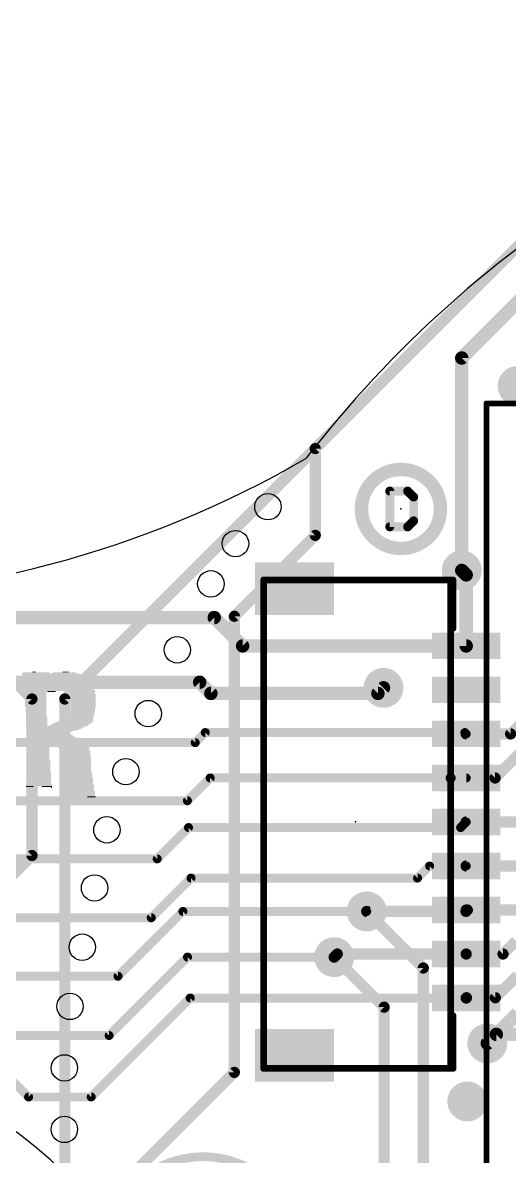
# Model space of a CAD drawing. Extents: x -59 to 59, y -28 to 22.
# Drawn here: x 5.5 to 16.56, y -5.69 to 20.07 of the extents above; entities that cross this region are included whole.
import ezdxf

# ---------------------------------------------------------------- set-up
doc = ezdxf.new("R2010")
doc.units = 0
for name, color, linetype in [('1', 12, 'CONTINUOUS'), ('16', 5, 'CONTINUOUS'), ('18', 110, 'CONTINUOUS'), ('20', 4, 'CONTINUOUS'), ('200', 132, 'CONTINUOUS'), ('21', 40, 'CONTINUOUS'), ('22', 6, 'CONTINUOUS'), ('23', 53, 'CONTINUOUS'), ('51', 253, 'CONTINUOUS')]:
    doc.layers.add(name, color=color, linetype=linetype)

# ---------------------------------------------------------------- blocks, each defined once
blk = doc.blocks.new('RECT')
blk.add_solid([(-0.5, -0.5), (0.5, -0.5), (-0.5, 0.5), (0.5, 0.5)])
blk = doc.blocks.new('ROUNDV')
at = {"const_width": 0.5}
blk.add_lwpolyline([(0, -0.25, 1), (0, 0.25, 1), (0, -0.25)], format="xyb", dxfattribs=at)

msp = doc.modelspace()

# ---------------------------------------------------------------- linework, layer by layer
at = {"layer": '1'}
for points, const_width in [([(12.1506, 10.3886), (21.701, 19.939)], 0.254), ([(12.1506, 8.4168), (12.1506, 10.3886)], 0.254), ([(10.3124, 6.5786), (12.1506, 8.4168)], 0.254), ([(15.579, 7.519), (15.478, 7.62)], 0.3048), ([(15.579, 5.905), (15.579, 7.519)], 0.3048), ([(-9.91, 6.5492), (9.8552, 6.5492)], 0.3048), ([(9.8552, 6.5492), (10.4994, 5.905)], 0.3048), ([(10.3124, -3.7846), (10.3124, 6.5786)], 0.254), ([(10.4994, 5.905), (15.579, 5.905)], 0.3048), ([(-9.017, 5.08), (9.525, 5.08)], 0.3048), ([(9.525, 5.08), (9.779, 4.826)], 0.3048), ([(9.779, 4.826), (13.573, 4.826)], 0.3048), ([(13.573, 4.826), (13.7, 4.953)], 0.3048), ([(17.3322, 4.0016), (16.2356, 2.905)], 0.254), ([(16.875, 4.191), (16.589, 3.905)], 0.254), ([(9.4234, 3.7084), (9.652, 3.937)], 0.2032), ([(9.652, 3.937), (15.547, 3.937)], 0.2032), ([(15.547, 3.937), (15.579, 3.905)], 0.2032), ([(16.589, 3.905), (15.579, 3.905)], 0.254), ([(-9.8806, 3.7084), (9.4234, 3.7084)], 0.2032), ([(9.2456, 2.3876), (9.763, 2.905)], 0.2032), ([(9.763, 2.905), (15.24, 2.905)], 0.2032), ([(16.2356, 2.905), (15.24, 2.905)], 0.254), ([(15.24, 2.905), (15.579, 2.905)], 0.2032), ([(-10.3886, 2.3876), (9.2456, 2.3876)], 0.2032), ([(8.5598, 1.0668), (9.271, 1.778)], 0.2032), ([(9.271, 1.778), (15.452, 1.778)], 0.2032), ([(15.452, 1.778), (15.579, 1.905)], 0.2032), ([(15.579, 1.905), (16.748, 1.905)], 0.254), ([(-9.7028, 1.0668), (8.5598, 1.0668)], 0.2032), ([(15.579, 0.905), (17.1014, 0.905)], 0.254), ([(14.474, 0.631), (14.748, 0.905)], 0.2032), ([(14.748, 0.905), (15.579, 0.905)], 0.2032), ([(8.4248, -0.2714), (9.3273, 0.631)], 0.2032), ([(9.3273, 0.631), (14.474, 0.631)], 0.2032), ([(13.319, -0.127), (15.573, -0.127)], 0.254), ([(15.573, -0.127), (15.605, -0.095)], 0.254), ([(15.579, -0.095), (15.605, -0.095)], 0.254), ([(15.605, -0.095), (17.351, -0.095)], 0.254), ([(-9.3138, -0.2714), (8.4248, -0.2714)], 0.2032), ([(7.6708, -1.6002), (9.144, -0.127)], 0.2032), ([(9.144, -0.127), (13.319, -0.127)], 0.2032), ([(16.415, -1.095), (16.7132, -0.7968)], 0.254), ([(12.6502, -1.095), (12.5796, -1.1656)], 0.254), ([(15.579, -1.095), (12.6502, -1.095)], 0.254), ([(15.579, -1.095), (16.415, -1.095)], 0.254), ([(7.4676, -2.9464), (9.2484, -1.1656)], 0.2032), ([(9.2484, -1.1656), (12.5796, -1.1656)], 0.2032), ([(-8.5598, -1.6002), (7.6708, -1.6002)], 0.2032), ([(16.748, -1.5802), (16.24, -2.0882)], 0.254), ([(7.0612, -4.3434), (9.3096, -2.095)], 0.2032), ([(9.3096, -2.095), (15.579, -2.095)], 0.2032), ([(15.579, -2.095), (15.5858, -2.0882)], 0.254), ([(15.5858, -2.0882), (16.24, -2.0882)], 0.254), ([(4.1148, -2.8194), (5.6388, -4.3434)], 0.2032), ([(16.2626, -2.921), (16.058, -3.1256)], 0.3048), ([(17.6125, -2.921), (16.2626, -2.921)], 0.3048), ([(5.207, -2.9464), (7.4676, -2.9464)], 0.2032), ([(6.4008, -7.6962), (10.3124, -3.7846)], 0.254), ([(5.6388, -4.3434), (7.0612, -4.3434)], 0.2032)]:
    msp.add_lwpolyline(points, dxfattribs=dict(at, const_width=const_width))
for points, const_width in [([(12.2141, 10.3886, 1), (12.0871, 10.3886)], 0.127), ([(12.1057, 10.4335, 1), (12.1955, 10.3437)], 0.127), ([(12.1955, 8.3719, 1), (12.1057, 8.4617)], 0.127), ([(12.0871, 8.4168, 1), (12.2141, 8.4168)], 0.127), ([(15.5319, 7.6739, 1), (15.4241, 7.5661)], 0.1524), ([(15.6552, 7.519, 1), (15.5028, 7.519)], 0.1524), ([(15.5251, 7.4651, 1), (15.6329, 7.5729)], 0.1524), ([(9.9091, 6.6031, 1), (9.8013, 6.4953)], 0.1524), ([(9.8552, 6.473, 1), (9.8552, 6.6254)], 0.1524), ([(10.3759, 6.5786, 1), (10.2489, 6.5786)], 0.127), ([(10.2675, 6.6235, 1), (10.3573, 6.5337)], 0.127), ([(10.4994, 5.9812, 1), (10.4994, 5.8288)], 0.1524), ([(10.4455, 5.8511, 1), (10.5533, 5.9589)], 0.1524), ([(15.5028, 5.905, 1), (15.6552, 5.905)], 0.1524), ([(15.579, 5.8288, 1), (15.579, 5.9812)], 0.1524), ([(9.5789, 5.1339, 1), (9.4711, 5.0261)], 0.1524), ([(9.525, 5.0038, 1), (9.525, 5.1562)], 0.1524), ([(9.779, 4.9022, 1), (9.779, 4.7498)], 0.1524), ([(9.7251, 4.7721, 1), (9.8329, 4.8799)], 0.1524), ([(13.5191, 4.8799, 1), (13.6269, 4.7721)], 0.1524), ([(13.573, 4.7498, 1), (13.573, 4.9022)], 0.1524), ([(13.7539, 4.8991, 1), (13.6461, 5.0069)], 0.1524), ([(9.652, 3.9878, 1), (9.652, 3.8862)], 0.1016), ([(9.6879, 3.9011, 1), (9.6161, 3.9729)], 0.1016), ([(15.5829, 3.9729, 1), (15.5111, 3.9011)], 0.1016), ([(15.579, 3.9685, 1), (15.579, 3.8415)], 0.127), ([(15.5431, 3.8691, 1), (15.6149, 3.9409)], 0.1016), ([(15.547, 3.8862, 1), (15.547, 3.9878)], 0.1016), ([(16.5441, 3.9499, 1), (16.6339, 3.8601)], 0.127), ([(16.589, 3.8415, 1), (16.589, 3.9685)], 0.127), ([(9.3875, 3.7443, 1), (9.4593, 3.6725)], 0.1016), ([(9.4234, 3.6576, 1), (9.4234, 3.7592)], 0.1016), ([(9.763, 2.9558, 1), (9.763, 2.8542)], 0.1016), ([(9.7989, 2.8691, 1), (9.7271, 2.9409)], 0.1016), ([(15.24, 2.9685, 1), (15.24, 2.8415)], 0.127), ([(15.24, 2.9558, 1), (15.24, 2.8542)], 0.1016), ([(15.24, 2.8542, 1), (15.24, 2.9558)], 0.1016), ([(15.579, 2.8542, 1), (15.579, 2.9558)], 0.1016), ([(16.1907, 2.9499, 1), (16.2805, 2.8601)], 0.127), ([(16.2356, 2.8415, 1), (16.2356, 2.9685)], 0.127), ([(9.2097, 2.4235, 1), (9.2815, 2.3517)], 0.1016), ([(9.2456, 2.3368, 1), (9.2456, 2.4384)], 0.1016), ([(9.271, 1.8288, 1), (9.271, 1.7272)], 0.1016), ([(9.3069, 1.7421, 1), (9.2351, 1.8139)], 0.1016), ([(15.4161, 1.8139, 1), (15.4879, 1.7421)], 0.1016), ([(15.452, 1.7272, 1), (15.452, 1.8288)], 0.1016), ([(15.579, 1.9685, 1), (15.579, 1.8415)], 0.127), ([(15.6149, 1.8691, 1), (15.5431, 1.9409)], 0.1016), ([(8.5239, 1.1027, 1), (8.5957, 1.0309)], 0.1016), ([(8.5598, 1.016, 1), (8.5598, 1.1176)], 0.1016), ([(15.579, 0.9685, 1), (15.579, 0.8415)], 0.127), ([(14.748, 0.9558, 1), (14.748, 0.8542)], 0.1016), ([(14.7839, 0.8691, 1), (14.7121, 0.9409)], 0.1016), ([(15.579, 0.8542, 1), (15.579, 0.9558)], 0.1016), ([(9.3273, 0.6818, 1), (9.3273, 0.5802)], 0.1016), ([(9.3632, 0.5951, 1), (9.2913, 0.6669)], 0.1016), ([(14.4381, 0.6669, 1), (14.5099, 0.5951)], 0.1016), ([(14.474, 0.5802, 1), (14.474, 0.6818)], 0.1016), ([(13.319, -0.0635, 1), (13.319, -0.1905)], 0.127), ([(15.579, -0.0315, 1), (15.579, -0.1585)], 0.127), ([(15.605, -0.0315, 1), (15.605, -0.1585)], 0.127), ([(15.6499, -0.1399, 1), (15.5601, -0.0501)], 0.127), ([(15.573, -0.1905, 1), (15.573, -0.0635)], 0.127), ([(15.605, -0.1585, 1), (15.605, -0.0315)], 0.127), ([(8.3889, -0.2355, 1), (8.4608, -0.3074)], 0.1016), ([(8.4248, -0.3222, 1), (8.4248, -0.2206)], 0.1016), ([(9.144, -0.0762, 1), (9.144, -0.1778)], 0.1016), ([(9.1799, -0.1629, 1), (9.1081, -0.0911)], 0.1016), ([(13.319, -0.1778, 1), (13.319, -0.0762)], 0.1016), ([(15.5281, -0.0821, 1), (15.6179, -0.1719)], 0.127), ([(12.6502, -1.0315, 1), (12.6502, -1.1585)], 0.127), ([(12.6951, -1.1399, 1), (12.6053, -1.0501)], 0.127), ([(15.579, -1.0315, 1), (15.579, -1.1585)], 0.127), ([(15.579, -1.1585, 1), (15.579, -1.0315)], 0.127), ([(16.3701, -1.0501, 1), (16.4599, -1.1399)], 0.127), ([(16.415, -1.1585, 1), (16.415, -1.0315)], 0.127), ([(9.2484, -1.1148, 1), (9.2484, -1.2164)], 0.1016), ([(9.2843, -1.2015, 1), (9.2125, -1.1297)], 0.1016), ([(12.5347, -1.1207, 1), (12.6245, -1.2105)], 0.127), ([(12.5796, -1.2164, 1), (12.5796, -1.1148)], 0.1016), ([(7.6349, -1.5643, 1), (7.7067, -1.6361)], 0.1016), ([(7.6708, -1.651, 1), (7.6708, -1.5494)], 0.1016), ([(9.3096, -2.0442, 1), (9.3096, -2.1458)], 0.1016), ([(9.3455, -2.1309, 1), (9.2737, -2.0591)], 0.1016), ([(15.5341, -2.0501, 1), (15.6239, -2.1399)], 0.127), ([(15.5858, -2.0247, 1), (15.5858, -2.1517)], 0.127), ([(15.6307, -2.1331, 1), (15.5409, -2.0433)], 0.127), ([(15.579, -2.1458, 1), (15.579, -2.0442)], 0.1016), ([(16.1951, -2.0433, 1), (16.2849, -2.1331)], 0.127), ([(16.24, -2.1517, 1), (16.24, -2.0247)], 0.127), ([(16.2626, -2.8448, 1), (16.2626, -2.9972)], 0.1524), ([(16.3165, -2.9749, 1), (16.2087, -2.8671)], 0.1524), ([(7.4317, -2.9105, 1), (7.5035, -2.9823)], 0.1016), ([(7.4676, -2.9972, 1), (7.4676, -2.8956)], 0.1016), ([(16.0041, -3.0717, 1), (16.1119, -3.1795)], 0.1524), ([(10.2489, -3.7846, 1), (10.3759, -3.7846)], 0.127), ([(10.3573, -3.8295, 1), (10.2675, -3.7397)], 0.127), ([(5.6388, -4.2926, 1), (5.6388, -4.3942)], 0.1016), ([(5.6029, -4.3793, 1), (5.6747, -4.3075)], 0.1016), ([(7.0253, -4.3075, 1), (7.0971, -4.3793)], 0.1016), ([(7.0612, -4.3942, 1), (7.0612, -4.2926)], 0.1016)]:
    msp.add_lwpolyline(points, format="xyb", dxfattribs=dict(at, const_width=const_width))
at = {"layer": '16'}
for points, const_width in [([(6.461, 4.699), (21.701, 19.939)], 0.254), ([(15.478, 12.446), (18.526, 15.494)], 0.3048), ([(15.478, 7.62), (15.478, 12.446)], 0.3048), ([(5.715, 4.699), (4.572, 5.842)], 0.254), ([(5.715, 1.143), (5.715, 4.699)], 0.254), ([(6.461, -17.399), (6.461, 4.699)], 0.254), ([(2.413, -2.159), (5.715, 1.143)], 0.254), ([(13.319, -0.127), (14.605, -1.413)], 0.254), ([(12.5796, -1.1656), (13.716, -2.302)], 0.254), ([(14.605, -1.413), (14.605, -6.35)], 0.254), ([(13.716, -2.302), (13.716, -6.223)], 0.254), ([(16.058, -3.1256), (16.748, -2.4356)], 0.3048)]:
    msp.add_lwpolyline(points, dxfattribs=dict(at, const_width=const_width))
for points, const_width in [([(15.5542, 12.446, 1), (15.4018, 12.446)], 0.1524), ([(15.4241, 12.4999, 1), (15.5319, 12.3921)], 0.1524), ([(15.4018, 7.62, 1), (15.5542, 7.62)], 0.1524), ([(5.7785, 4.699, 1), (5.6515, 4.699)], 0.127), ([(5.6701, 4.6541, 1), (5.7599, 4.7439)], 0.127), ([(6.5245, 4.699, 1), (6.3975, 4.699)], 0.127), ([(6.4161, 4.7439, 1), (6.5059, 4.6541)], 0.127), ([(5.6515, 1.143, 1), (5.7785, 1.143)], 0.127), ([(5.7599, 1.0981, 1), (5.6701, 1.1879)], 0.127), ([(13.3639, -0.0821, 1), (13.2741, -0.1719)], 0.127), ([(12.6245, -1.1207, 1), (12.5347, -1.2105)], 0.127), ([(14.6685, -1.413, 1), (14.5415, -1.413)], 0.127), ([(14.5601, -1.4579, 1), (14.6499, -1.3681)], 0.127), ([(13.7795, -2.302, 1), (13.6525, -2.302)], 0.127), ([(13.6711, -2.3469, 1), (13.7609, -2.2571)], 0.127), ([(16.0041, -3.0717, 1), (16.1119, -3.1795)], 0.1524)]:
    msp.add_lwpolyline(points, format="xyb", dxfattribs=dict(at, const_width=const_width))
at = {"layer": '20'}
for centre in [(11.0744, 9.0678), (10.3378, 8.2296), (9.779, 7.3152), (9.017, 5.8166), (8.3566, 4.3688), (7.8486, 3.048), (7.4168, 1.7272), (7.1374, 0.4064), (6.858, -0.9398), (6.5786, -2.286), (6.4516, -3.683), (6.4516, -5.08)]:
    msp.add_circle(centre, 0.3, dxfattribs=at)
for centre, radius, start, end in [((32.3409, -5.5621), 25.7577, 100.3829, 142.3829), ((0, 30.8372), 23.876, 240, 300), ((0, -12.573), 9.1599, 45, 135)]:
    msp.add_arc(centre, radius, start, end, dxfattribs=at)
at = {"layer": '21'}
for points, const_width in [([(14.097, 8.119, 1), (14.097, 9.915, 1), (14.097, 8.119)], 0.3048), ([(13.8938, 9.4241, 1), (13.7922, 9.4241)], 0.1016), ([(13.843, 9.4749, 1), (13.843, 9.3733)], 0.1016), ([(14.2857, 9.46, 1), (14.2138, 9.3882)], 0.1016), ([(14.2497, 9.3733, 1), (14.2497, 9.4749)], 0.1016), ([(14.4361, 9.2885, 1), (14.3345, 9.2885)], 0.1016), ([(14.3494, 9.2526, 1), (14.4212, 9.3244)], 0.1016), ([(14.3345, 8.7462, 1), (14.4361, 8.7462)], 0.1016), ([(14.4212, 8.7103, 1), (14.3494, 8.7821)], 0.1016), ([(13.843, 8.6614, 1), (13.843, 8.5598)], 0.1016), ([(13.7922, 8.6106, 1), (13.8938, 8.6106)], 0.1016), ([(14.2138, 8.6465, 1), (14.2857, 8.5747)], 0.1016), ([(14.2497, 8.5598, 1), (14.2497, 8.6614)], 0.1016), ([(12.679, 7.4431, 1), (12.679, 7.3669)], 0.0762), ([(15.3171, 7.405, 1), (15.2409, 7.405)], 0.0762), ([(15.279, 7.3669, 1), (15.279, 7.4431)], 0.0762), ([(11.0171, 6.505, 1), (10.9409, 6.505)], 0.0762), ([(15.2409, 6.305, 1), (15.3171, 6.305)], 0.0762), ([(15.3171, -2.495, 1), (15.2409, -2.495)], 0.0762), ([(10.9409, -2.695, 1), (11.0171, -2.695)], 0.0762), ([(12.679, -3.6569, 1), (12.679, -3.7331)], 0.0762), ([(15.2409, -3.695, 1), (15.3171, -3.695)], 0.0762), ([(15.279, -3.7331, 1), (15.279, -3.6569)], 0.0762), ([(9.6012, -10.0994, 1), (9.6012, -5.6994, 1), (9.6012, -10.0994)], 0.2)]:
    msp.add_lwpolyline(points, format="xyb", dxfattribs=dict(at, const_width=const_width))
for points, const_width in [([(13.843, 9.4241), (13.843, 8.6106)], 0.2032), ([(14.2497, 9.4241), (13.843, 9.4241)], 0.2032), ([(14.3853, 9.2885), (14.2497, 9.4241)], 0.2032), ([(14.3853, 8.7462), (14.3853, 9.2885)], 0.2032), ([(14.2497, 8.6106), (14.3853, 8.7462)], 0.2032), ([(13.843, 8.6106), (14.2497, 8.6106)], 0.2032), ([(12.679, 7.405), (15.279, 7.405)], 0.1524), ([(15.279, 7.405), (15.279, 6.305)], 0.1524), ([(10.979, 6.505), (10.979, -2.695)], 0.1524), ([(15.279, -2.495), (15.279, -3.695)], 0.1524), ([(15.279, -3.695), (12.679, -3.695)], 0.1524)]:
    msp.add_lwpolyline(points, dxfattribs=dict(at, const_width=const_width))
at = {"layer": '22', "const_width": 0.0635}
for points in [[(16.0375, 11.4478, 1), (16.0375, 11.3842)], [(16.0693, 11.416, 1), (16.0058, 11.416)]]:
    msp.add_lwpolyline(points, format="xyb", dxfattribs=at)
at = {"layer": '22', "const_width": 0.127}
for points in [[(47.5575, 11.416), (16.0375, 11.416)], [(16.0375, 11.416), (16.0375, -23.284)]]:
    msp.add_lwpolyline(points, dxfattribs=at)
at = {"layer": '23'}
for p in [(14.097, 9.017), (13.065, 1.905)]:
    msp.add_point(p, dxfattribs=at)
at = {"layer": '51', "const_width": 0.1524}
for points in [[(10.979, 7.405), (15.229, 7.405)], [(10.979, -3.695), (10.979, 7.405)], [(15.229, 7.405), (15.229, -3.695)], [(15.229, -3.695), (10.979, -3.695)]]:
    msp.add_lwpolyline(points, dxfattribs=at)
at = {"layer": '51', "const_width": 0.0762}
for points in [[(10.979, 7.4431, 1), (10.979, 7.3669)], [(11.0171, 7.405, 1), (10.9409, 7.405)], [(15.2671, 7.405, 1), (15.1909, 7.405)], [(15.229, 7.3669, 1), (15.229, 7.4431)], [(10.979, -3.6569, 1), (10.979, -3.7331)], [(10.9409, -3.695, 1), (11.0171, -3.695)], [(15.1909, -3.695, 1), (15.2671, -3.695)], [(15.229, -3.7331, 1), (15.229, -3.6569)]]:
    msp.add_lwpolyline(points, format="xyb", dxfattribs=at)

# ---------------------------------------------------------------- block references
at = {"layer": '1'}
for p, xscale, yscale in [((11.679, 7.205), 1.8, 1.2), ((15.579, 5.905), 1.55, 0.6), ((15.579, 4.905), 1.55, 0.6), ((15.579, 3.905), 1.55, 0.6), ((15.579, 2.905), 1.55, 0.6), ((15.579, 1.905), 1.55, 0.6), ((15.579, 0.905), 1.55, 0.6), ((15.579, -0.095), 1.55, 0.6), ((15.579, -1.095), 1.55, 0.6), ((15.579, -2.095), 1.55, 0.6), ((11.679, -3.395), 1.8, 1.2)]:
    msp.add_blockref('RECT', p, dxfattribs=dict(at, xscale=xscale, yscale=yscale))
at = {"layer": '18', "xscale": 0.9064, "yscale": 0.9064}
for p in [(16.748, 11.811), (16.748, 11.811), (15.478, 7.62), (15.478, 7.62), (13.7, 4.953), (13.7, 4.953), (13.319, -0.127), (13.319, -0.127), (12.5796, -1.1656), (12.5796, -1.1656), (16.058, -3.1256), (16.058, -3.1256), (15.605, -4.445), (15.605, -4.445)]:
    msp.add_blockref('ROUNDV', p, dxfattribs=at)
at = {"layer": '200'}
for p, xscale, yscale in [((6.1278, 5.2705), 1.3132, 0.0213), ((6.1709, 5.2493), 1.3538, 0.0211), ((6.1913, 5.2282), 1.3945, 0.0211), ((5.8102, 5.2917), 0.5918, 0.0211), ((6.2128, 5.207), 1.397, 0.0213), ((6.2128, 5.1858), 1.397, 0.0211), ((6.2344, 5.1435), 1.4402, 0.0213), ((6.223, 5.1647), 1.4173, 0.0211), ((5.7671, 5.3128), 0.0838, 0.0211), ((6.4465, 5.2917), 0.508, 0.0211), ((6.477, 5.3128), 0.1473, 0.0211), ((6.2446, 5.1223), 1.4605, 0.0211), ((6.2446, 5.1012), 1.4605, 0.0211), ((6.2548, 5.08), 1.4808, 0.0213), ((6.2662, 5.0588), 1.5037, 0.0211), ((6.3081, 4.9953), 1.5469, 0.0211), ((6.3081, 4.9742), 1.5469, 0.0211), ((6.3182, 4.953), 1.5672, 0.0213), ((6.3398, 4.8895), 1.6104, 0.0213), ((6.2865, 5.0377), 1.5037, 0.0211), ((6.2967, 5.0165), 1.524, 0.0213), ((6.3284, 4.9318), 1.5875, 0.0211), ((6.3284, 4.9107), 1.5875, 0.0211), ((5.7887, 4.8683), 0.508, 0.0211), ((5.7887, 4.8472), 0.508, 0.0211), ((5.7887, 4.826), 0.508, 0.0213), ((5.7887, 4.8048), 0.508, 0.0211), ((5.7887, 4.7837), 0.508, 0.0211), ((5.8001, 4.7625), 0.4851, 0.0213), ((5.8001, 4.7413), 0.4851, 0.0211), ((5.8001, 4.7202), 0.4851, 0.0211), ((5.8001, 4.699), 0.4851, 0.0213), ((5.8001, 4.6778), 0.4851, 0.0211), ((5.8001, 4.6567), 0.4851, 0.0211), ((5.8001, 4.6355), 0.4851, 0.0213), ((6.1608, 4.8683), 0.1905, 0.0211), ((6.8161, 4.8683), 0.6579, 0.0211), ((6.8275, 4.8472), 0.635, 0.0211), ((6.8275, 4.826), 0.635, 0.0213), ((6.8478, 4.8048), 0.635, 0.0211), ((6.8478, 4.7837), 0.635, 0.0211), ((6.858, 4.7625), 0.6147, 0.0213), ((6.858, 4.7413), 0.6147, 0.0211), ((6.8694, 4.7202), 0.5918, 0.0211), ((6.8694, 4.699), 0.5918, 0.0213), ((6.8694, 4.6778), 0.5918, 0.0211), ((6.8796, 4.6567), 0.5715, 0.0211), ((6.8796, 4.6355), 0.5715, 0.0213), ((5.8001, 4.6143), 0.4851, 0.0211), ((5.8001, 4.5932), 0.4851, 0.0211), ((5.8001, 4.572), 0.4851, 0.0213), ((5.8001, 4.5508), 0.4851, 0.0211), ((5.8001, 4.5297), 0.4851, 0.0211), ((5.8102, 4.5085), 0.4648, 0.0213), ((5.8102, 4.4873), 0.4648, 0.0211), ((5.8102, 4.4662), 0.4648, 0.0211), ((5.8102, 4.445), 0.4648, 0.0213), ((5.8102, 4.4238), 0.4648, 0.0211), ((5.8102, 4.4027), 0.4648, 0.0211), ((5.8102, 4.3815), 0.4648, 0.0213), ((6.8796, 4.6143), 0.5715, 0.0211), ((6.8796, 4.5932), 0.5715, 0.0211), ((6.8796, 4.572), 0.5715, 0.0213), ((6.8796, 4.5508), 0.5715, 0.0211), ((6.8796, 4.5297), 0.5715, 0.0211), ((6.8796, 4.5085), 0.5715, 0.0213), ((6.8694, 4.4873), 0.5512, 0.0211), ((6.8694, 4.4662), 0.5512, 0.0211), ((6.8694, 4.445), 0.5512, 0.0213), ((6.8694, 4.4238), 0.5512, 0.0211), ((6.8694, 4.4027), 0.5512, 0.0211), ((6.858, 4.3815), 0.5283, 0.0213), ((5.8102, 4.3603), 0.4648, 0.0211), ((5.8102, 4.3392), 0.4648, 0.0211), ((5.8102, 4.318), 0.4648, 0.0213), ((5.8217, 4.2968), 0.4877, 0.0211), ((5.8217, 4.2757), 0.4877, 0.0211), ((5.8217, 4.2545), 0.4877, 0.0213), ((5.8217, 4.2333), 0.4877, 0.0211), ((5.8217, 4.2122), 0.4877, 0.0211), ((5.8217, 4.191), 0.4877, 0.0213), ((5.8217, 4.1698), 0.4877, 0.0211), ((5.8217, 4.1487), 0.4877, 0.0211), ((5.8217, 4.1275), 0.4877, 0.0213), ((6.5938, 4.1275), 0.8484, 0.0213), ((6.6358, 4.1487), 0.8458, 0.0211), ((6.6688, 4.1698), 0.8255, 0.0211), ((6.7094, 4.191), 0.7849, 0.0213), ((6.7424, 4.2122), 0.7188, 0.0211), ((6.7945, 4.2333), 0.6147, 0.0211), ((6.8161, 4.2545), 0.5715, 0.0213), ((6.8262, 4.2757), 0.5512, 0.0211), ((6.8364, 4.2968), 0.5715, 0.0211), ((6.8478, 4.3603), 0.5486, 0.0211), ((6.8478, 4.3392), 0.5486, 0.0211), ((6.8478, 4.318), 0.5486, 0.0213), ((5.8217, 4.1063), 0.4877, 0.0211), ((5.8318, 4.0852), 0.4674, 0.0211), ((6.2128, 4.0217), 1.2294, 0.0211), ((6.1811, 4.0005), 1.1659, 0.0213), ((6.0744, 3.937), 0.9525, 0.0213), ((6.0744, 3.9158), 0.9525, 0.0211), ((6.2548, 4.064), 1.3132, 0.0213), ((6.2332, 4.0428), 1.27, 0.0211), ((6.1379, 3.9793), 1.0795, 0.0211), ((6.1062, 3.9582), 1.016, 0.0211), ((6.096, 3.8947), 0.9957, 0.0211), ((6.1176, 3.8735), 1.0389, 0.0213), ((6.5202, 4.0852), 0.8687, 0.0211), ((6.5621, 4.1063), 0.8661, 0.0211), ((6.1493, 3.8312), 1.1024, 0.0211), ((6.2128, 3.7677), 1.2294, 0.0211), ((6.223, 3.7465), 1.2497, 0.0213), ((6.2433, 3.7253), 1.2903, 0.0211), ((6.2763, 3.683), 1.3564, 0.0213), ((6.1278, 3.8523), 1.0592, 0.0211), ((6.1697, 3.81), 1.143, 0.0213), ((6.1913, 3.7888), 1.1862, 0.0211), ((6.2649, 3.7042), 1.3335, 0.0211), ((6.2865, 3.6618), 1.3767, 0.0211), ((6.2967, 3.6407), 1.397, 0.0211), ((6.2967, 3.6195), 1.397, 0.0213), ((5.8522, 3.5983), 0.508, 0.0211), ((6.6573, 3.5983), 0.7214, 0.0211), ((5.8522, 3.5772), 0.508, 0.0211), ((5.8522, 3.556), 0.508, 0.0213), ((5.8522, 3.5348), 0.508, 0.0211), ((5.8522, 3.5137), 0.508, 0.0211), ((5.8522, 3.4925), 0.508, 0.0213), ((5.8522, 3.4713), 0.508, 0.0211), ((5.8522, 3.4502), 0.508, 0.0211), ((5.8522, 3.429), 0.508, 0.0213), ((5.8522, 3.4078), 0.508, 0.0211), ((5.8522, 3.3867), 0.508, 0.0211), ((5.8522, 3.3655), 0.508, 0.0213), ((5.8522, 3.3443), 0.508, 0.0211), ((6.7323, 3.5772), 0.5715, 0.0211), ((6.7526, 3.556), 0.5309, 0.0213), ((6.764, 3.5348), 0.508, 0.0211), ((6.7742, 3.5137), 0.5283, 0.0211), ((6.7843, 3.4925), 0.508, 0.0213), ((6.7843, 3.4713), 0.508, 0.0211), ((6.7945, 3.4502), 0.4877, 0.0211), ((6.7945, 3.429), 0.4877, 0.0213), ((6.7945, 3.4078), 0.4877, 0.0211), ((6.8059, 3.3867), 0.4648, 0.0211), ((6.8161, 3.3655), 0.4851, 0.0213), ((6.8161, 3.3443), 0.4851, 0.0211), ((5.8636, 3.302), 0.5309, 0.0213), ((5.8636, 3.2808), 0.5309, 0.0211), ((5.8522, 3.3232), 0.508, 0.0211), ((5.875, 3.2597), 0.508, 0.0211), ((5.875, 3.2385), 0.508, 0.0213), ((5.875, 3.2173), 0.508, 0.0211), ((5.875, 3.1962), 0.508, 0.0211), ((5.875, 3.175), 0.508, 0.0213), ((5.875, 3.1538), 0.508, 0.0211), ((5.875, 3.1327), 0.508, 0.0211), ((5.875, 3.1115), 0.508, 0.0213), ((5.875, 3.0903), 0.508, 0.0211), ((6.8161, 3.3232), 0.4851, 0.0211), ((6.8161, 3.302), 0.4851, 0.0213), ((6.8161, 3.2808), 0.4851, 0.0211), ((6.8161, 3.2597), 0.4851, 0.0211), ((6.8161, 3.2385), 0.4851, 0.0213), ((6.8161, 3.2173), 0.4851, 0.0211), ((6.8161, 3.1962), 0.4851, 0.0211), ((6.8161, 3.175), 0.4851, 0.0213), ((6.8161, 3.1538), 0.4851, 0.0211), ((6.8161, 3.1327), 0.4851, 0.0211), ((6.8161, 3.1115), 0.4851, 0.0213), ((6.8161, 3.0903), 0.4851, 0.0211), ((5.8738, 3.0057), 0.5512, 0.0211), ((5.8738, 2.9845), 0.5512, 0.0213), ((5.8738, 2.9633), 0.5512, 0.0211), ((5.8738, 2.9422), 0.5512, 0.0211), ((5.8738, 2.921), 0.5512, 0.0213), ((5.8738, 2.8998), 0.5512, 0.0211), ((5.8738, 2.8787), 0.5512, 0.0211), ((5.8738, 2.8575), 0.5512, 0.0213), ((5.8738, 2.8363), 0.5512, 0.0211), ((5.875, 3.0692), 0.508, 0.0211), ((5.875, 3.048), 0.508, 0.0213), ((5.8852, 3.0268), 0.5283, 0.0211), ((6.8275, 3.048), 0.508, 0.0213), ((6.8275, 3.0268), 0.508, 0.0211), ((6.8275, 3.0057), 0.508, 0.0211), ((6.8275, 2.9845), 0.508, 0.0213), ((6.8275, 2.9633), 0.508, 0.0211), ((6.8275, 2.9422), 0.508, 0.0211), ((6.8275, 2.921), 0.508, 0.0213), ((6.8161, 3.0692), 0.4851, 0.0211), ((6.8377, 2.8998), 0.5283, 0.0211), ((6.8377, 2.8787), 0.5283, 0.0211), ((6.8377, 2.8575), 0.5283, 0.0213), ((6.8377, 2.8363), 0.5283, 0.0211), ((5.8636, 2.794), 0.5715, 0.0213), ((5.8636, 2.7728), 0.5715, 0.0211), ((5.6629, 2.7093), 0.1702, 0.0211), ((5.8738, 2.7517), 0.5918, 0.0211), ((5.8738, 2.7305), 0.5918, 0.0213), ((5.8738, 2.8152), 0.5512, 0.0211), ((6.0541, 2.7093), 0.2311, 0.0211), ((6.1595, 2.6882), 0.0203, 0.0211), ((6.8478, 2.6035), 0.5944, 0.0213), ((6.8478, 2.5823), 0.5944, 0.0211), ((6.8364, 2.6458), 0.5715, 0.0211), ((6.8364, 2.6247), 0.5715, 0.0211), ((6.8478, 2.7517), 0.5486, 0.0211), ((6.8478, 2.7305), 0.5486, 0.0213), ((6.8478, 2.7093), 0.5486, 0.0211), ((6.8478, 2.6882), 0.5486, 0.0211), ((6.8478, 2.667), 0.5486, 0.0213), ((6.8377, 2.8152), 0.5283, 0.0211), ((6.8377, 2.794), 0.5283, 0.0213), ((6.8377, 2.7728), 0.5283, 0.0211), ((6.8377, 2.54), 0.6147, 0.0213), ((6.8377, 2.5188), 0.6147, 0.0211), ((6.8377, 2.4977), 0.6147, 0.0211), ((6.8478, 2.5612), 0.5944, 0.0211), ((7.0701, 2.4765), 0.1905, 0.0213)]:
    msp.add_blockref('RECT', p, dxfattribs=dict(at, xscale=xscale, yscale=yscale))

doc.saveas('drawing.dxf')
